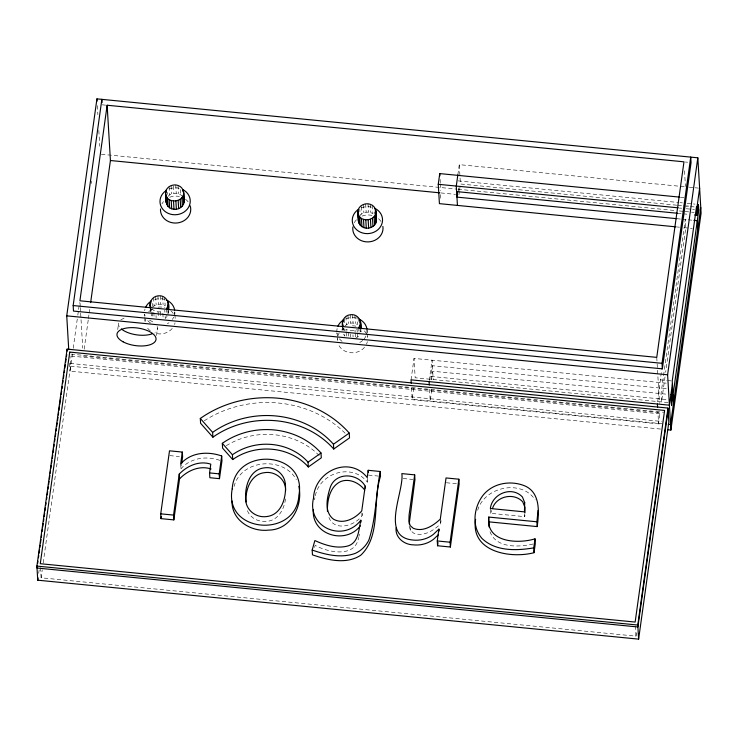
<?xml version="1.0" encoding="UTF-8"?>
<svg xmlns="http://www.w3.org/2000/svg" width="738" height="738" viewBox="0 0 738 738"><rect width="100%" height="100%" fill="white"/><g stroke="black" fill="none" stroke-linecap="round" stroke-linejoin="round"><path stroke-width="0.55" stroke-dasharray="3.69 2.77" d="M91.254 183.448L91.577 181.17M38.69 573.334L39.169 569.911M636.46 632.743L635.981 636.156L41.116 577.799L42.223 569.837M43.173 563.011L70.571 366.186L69.962 355.956M660.575 429.055L70.018 371.122L72.398 353.991M73.2 348.281L77.647 316.307M77.804 315.163L78.44 310.597M78.597 309.453L79.556 302.608M84.15 349.24L88.265 319.683M88.422 318.539L89.058 313.991M89.215 312.857L89.685 309.443M117.72 329.545L118.467 324.185M156.484 335.513L157.526 328.013M219.813 460.337C206.502 455.65 190.625 457.809 180.958 468.713L181.557 464.405M328.917 517.375C334.176 531.997 355.033 525.862 362.044 515.705L362.358 513.454M315.338 495.724C319.951 472.385 352.589 462.763 367.487 482.301L367.911 479.22M411.038 379.849L414.027 358.419L666.94 383.225M661.829 423.686L412.191 399.193L413.677 388.483M440.152 198.291L440.752 194.002M429.221 380.485L432.053 360.19L433.197 379.535M457.855 174.786L459.267 164.639L688.176 187.092M431.084 379.747L430.891 376.426L432.376 365.716L667.004 388.732M431.509 379.812L432.708 371.242L667.337 394.258M431.785 389.682L430.217 400.965L429.47 388.446M458.925 194.703L459.377 191.483M459.525 190.413L460.125 186.124M409.138 526.056L410.457 530.428L413.566 533.094C423.538 537.181 433.501 530.484 440.586 523.943L441.056 520.604M490.336 508.519L490.622 513.325L524.727 516.665L524.949 515.041M657.696 401.869L661.645 369.581M665.021 376.897L661.534 401.933L661.036 393.64L685.279 219.518L685.768 227.811L665.648 372.339M358.972 536.351L359.406 534.081M314.471 499.82L314.905 497.772M285.477 498.906C284.315 509.054 278.125 520.484 266.852 521.369C258.604 522.301 249.665 518.011 247.092 509.727M314.563 547.458L315.163 545.345C328.142 552.596 355.43 558.223 358.631 537.421M151.262 309.25L150.663 311.298L150.543 309.231M343.548 328.115L342.949 330.163L342.819 328.087M490.622 513.325L491.739 510.447M234.066 486.508C240.837 459.257 283.364 455.973 296.298 479.58M477.689 510.281C484.386 486.711 521.462 478.934 535.133 499.792M165.137 316.418L165.266 318.493L168.098 315.117M167.867 196.502C171.447 192.314 178.568 192.129 182.286 196.225M152.434 307.405C155.534 303.825 161.198 303.115 165.155 305.67L164.666 297.377M372.386 205.339L372.875 213.633C368.917 211.077 363.253 211.788 360.153 215.367L359.784 209.149M344.711 326.261C347.81 322.681 353.484 321.98 357.432 324.526L356.943 316.242M355.495 338.447L359.203 335.836L359.019 332.718M346.113 331.344L345.993 329.277C349.083 331.205 353.244 331.371 356.371 329.425M151.133 312.331L151.318 315.44L152.517 317.248L152.019 308.954C154.694 311.851 159.085 312.663 162.729 311.298M533.048 544.035C518.713 547.245 495.964 548.546 489.884 531.452M102.204 104.814L105.635 105.156M685.334 162.019L687.622 162.24M689.32 187.203L693.895 187.655M695.048 187.766L698.48 188.107M680.371 197.184L686.109 197.747M458.104 180.884L679.006 202.553M680.15 202.664L682.438 202.885M687.013 203.337L695.03 204.122M686.644 205.92L688.831 206.133M676.737 205.201L460.42 183.983L459.267 164.639M677.881 205.321L682.456 205.764M683.6 205.874L689.329 206.437M690.473 206.548L695.048 207M679.329 208.079L681.764 208.19M686.202 208.753L694.458 209.435M101.364 154.26L456.85 189.131M457.994 189.242L674.726 210.505M679.311 210.948L683.895 211.4M685.048 211.511L694.218 212.415M677.512 213.264L682.087 213.716M683.231 213.826L687.807 214.278M440.9 192.932L455.549 194.371M676.691 218.679L681.275 219.131M682.419 219.241L687.465 219.739M688.139 219.804L692.927 220.275M677.189 226.972L679.477 227.193M684.052 227.645L692.327 228.457M660.215 379.821L666.774 380.467M667.862 380.568L671.146 380.891M430.891 376.426L667.807 399.673M668.084 402.57L415.171 377.764L414.027 358.419M70.996 354.139L663.573 412.265M83.2 356.057L660.04 412.643L658.545 423.363L657.872 411.979M71.116 356.067L662.54 414.083M70.239 363.437L661.94 421.481M70.571 366.186L662.004 424.202M169.786 455.614L179.399 456.554M368.483 475.106L378.336 476.075M403.197 478.51L412.819 479.451M446.324 482.744L457.006 483.787M343.594 334.305L344.794 336.104L344.554 331.962M684.513 170.801L685.445 186.52M656.755 357.367L659.504 403.538M635.381 625.935L635.981 636.156M524.552 513.786L524.727 516.665M458.519 187.867L458.796 192.424M440.088 179.279L440.291 182.692M440.365 183.827L440.771 190.653M440.3 519.137L440.586 523.943M411.509 387.81L412.191 399.193M410.291 527.55L410.457 530.428M374.378 211.981L374.498 214.057M370.319 204.325L370.808 212.618M368.022 203.817L368.52 212.11M365.651 203.863L366.149 212.157M363.364 204.454L363.862 212.747M361.389 206.585L361.814 213.845M366.952 329L367.201 333.152M367.256 334.185L367.45 337.294A15.138 13.468 -3.4 0 0 367.044 335.578M360.79 328.825L360.974 331.934L360.956 329.821M360.135 329.84L360.255 331.906M358.631 317.7L358.88 321.842M358.714 327.543L358.963 331.685M367.201 477.504L367.487 482.301M357.054 329.065L357.238 332.174M357.293 333.207L357.543 337.358M354.877 315.227L355.375 323.512M355.006 330.163L355.126 332.229M355.19 333.272L355.439 337.414M352.589 314.72L353.078 323.013M352.967 334.895L353.087 336.971M350.218 314.766L350.707 323.059M361.869 512.827L362.044 515.705M350.532 333.899L350.716 337.008M347.93 315.357L348.419 323.65M348.179 332.368L348.428 336.51M345.882 316.445L346.38 324.738M346.177 332.386L346.426 336.528M344.286 319.01L344.655 325.227M344.369 328.853L344.489 330.919M343.225 328.078L343.345 330.154M342.718 328.124L342.838 330.2M180.284 189.583L180.589 194.767M178.042 185.459L178.531 193.753M175.745 184.961L176.234 193.255M173.43 186.041L173.864 193.291M171.087 185.598L171.576 193.882M169.039 186.686L169.537 194.98M167.627 192.36L167.747 194.426M174.795 312.22L174.915 314.287M174.98 315.329L175.164 318.438M180.672 463.907L180.958 468.713M168.568 310.993L168.688 313.069L168.679 310.956M167.849 310.975L168.033 314.084M166.437 308.678L166.926 316.971M164.768 310.2L164.888 312.275M162.6 296.362L163.089 304.656M162.849 313.373L163.153 318.548M160.303 295.855L160.801 304.148M160.441 311.888L160.81 318.106M157.932 295.901L158.43 304.194M158.07 311.934L158.439 318.152M155.653 296.491L156.142 304.785M156.022 315.578L156.142 317.644M153.605 297.589L154.094 305.883M153.836 312.488L154.141 317.663M152.185 303.253L152.369 306.362M150.949 309.222L151.069 311.288M150.441 309.268L150.561 311.344M144.814 316.307L144.685 314.231A15.138 13.468 -3.4 0 0 145.737 317.608M144.869 317.34L145.118 321.482M97.342 105.635L97.877 114.667M98.818 130.46L99.75 146.253M80.045 303.041L80.248 306.427M80.313 307.552L80.58 312.063M80.654 313.189L82.73 348.161M69.547 363.225L70.018 371.122M40.507 567.577L41.116 577.799M226.298 445.687A70.359 62.573 -3.4 0 1 319.766 456.149M204.278 420.78A106.171 94.427 -3.4 0 1 345.716 433.806M157.139 326.427A19.686 8.856 7.9 0 1 155.174 332.248M119.27 326.574A19.686 8.856 7.9 0 1 118.993 321.925M120.82 319.951A19.686 8.856 7.9 0 1 126.705 317.571M149.463 320.144A19.686 8.856 7.9 0 1 153.938 322.709M161.982 203.882A15.138 13.468 -3.4 0 1 163.532 201.603M169.712 197.24A15.138 13.468 -3.4 0 1 179.417 196.493M185.506 199.26A15.138 13.468 -3.4 0 1 188.66 202.59M361.5 207.812A15.138 13.468 -3.4 0 1 373.087 207.59M354.268 222.747A15.138 13.468 -3.4 0 1 357.109 219.121M361.998 216.105A15.138 13.468 -3.4 0 1 372.653 215.588M378.511 218.716A15.138 13.468 -3.4 0 1 380.946 221.455M367.054 329.877A15.138 13.468 -3.4 0 1 366.325 335.107M365.983 335.938A15.138 13.468 -3.4 0 1 364.037 339.019M362.745 340.375A15.138 13.468 -3.4 0 1 358.751 343.004M342.063 341.371A15.138 13.468 -3.4 0 1 338.428 337.257M337.663 335.652A15.138 13.468 -3.4 0 1 336.971 333.087L337.46 341.38A15.138 13.468 -3.4 0 1 337.34 338.742M336.86 332.22A15.138 13.468 -3.4 0 1 337.93 326.159M346.067 318.715A15.138 13.468 -3.4 0 1 357.653 318.493M367.321 341.685A15.138 13.468 -3.4 0 1 366.482 344.231M364.526 347.312A15.138 13.468 -3.4 0 1 350.587 352.736A15.138 13.468 -3.4 0 1 338.511 344.757M337.801 336.131A15.138 13.468 -3.4 0 1 339.286 332.856M341.666 330.015A15.138 13.468 -3.4 0 1 343.152 328.825M352.34 325.864A15.138 13.468 -3.4 0 1 357.22 326.491M364.397 330.91A15.138 13.468 -3.4 0 1 366.399 333.917M169.223 188.946A15.138 13.468 -3.4 0 1 179.878 188.439M174.814 311.897A15.138 13.468 -3.4 0 1 174.048 316.251M173.707 317.072A15.138 13.468 -3.4 0 1 172.323 319.434M168.984 322.7A15.138 13.468 -3.4 0 1 167.341 323.705M150.552 323.05A15.138 13.468 -3.4 0 1 147.738 320.615M144.657 310.716A15.138 13.468 -3.4 0 1 145.026 308.973M154.703 299.527A15.138 13.468 -3.4 0 1 164.445 299.342M175.044 322.82A15.138 13.468 -3.4 0 1 174.537 324.536M172.249 328.447A15.138 13.468 -3.4 0 1 154.482 333.032M150.275 330.799A15.138 13.468 -3.4 0 1 146.235 325.901M145.072 321.648A15.138 13.468 -3.4 0 1 145.146 319M148.716 311.814A15.138 13.468 -3.4 0 1 152.508 308.954M158.089 307.156A15.138 13.468 -3.4 0 1 164.934 307.626M170.792 310.753A15.138 13.468 -3.4 0 1 173.227 313.493"/><path stroke-width="1.11" d="M396.103 527.836C394.968 537.495 404.175 544.709 413.206 544.847A25.738 22.896 -3.4 0 0 433.557 539.266L438.39 534.69M524.967 512.882L524.995 507.476L522.744 501.858C514.128 492.274 496.157 496.028 492.477 508.528M285.569 490.881C286.316 479.801 275.532 470.945 264.785 472.634C250.929 473.962 245.117 489.829 246.086 501.951M327.414 511.268C327.183 500.253 329.821 486.222 341.113 481.36C349.886 478.298 359.388 483.012 364.72 490.078M409.221 523.915L414.95 479.663L414.673 474.866L401.85 473.602C404.396 491.397 379.609 536.978 412.92 540.041A25.738 22.896 -3.4 0 0 433.28 534.46L438.916 529.118L439.027 531.046M475.623 519.321C470.235 551.886 510.53 558.869 534.026 552.697L535.29 543.648L535.004 538.841C517.919 544.127 485.622 542.587 488.75 517.07L536.913 521.794L537.199 526.6L489.036 521.867L488.75 517.07M538.067 510.373L536.913 521.794M68.745 349.692L66.734 315.846L96.936 98.874L697.816 157.812L701.1 213.088L670.897 430.07L667.456 429.728M662.346 368.843L662.023 363.317L690.731 157.056L691.063 162.581L662.346 368.843L73.486 311.076L73.163 305.55L101.872 99.289L102.065 102.61M36.9 566.092L67.103 349.111L667.982 408.059L668.822 422.154L638.619 639.126L37.739 580.188L36.9 566.092L637.78 625.031L638.619 639.126M37.334 565.742L37.011 568.029L637.89 626.968L668.102 409.996M37.647 563.454L37.97 561.175M38.45 557.753L38.763 555.465M39.077 553.177L39.557 549.755M39.88 547.467L40.193 545.188M40.516 542.9L40.987 539.478M41.31 537.19L41.623 534.912M42.103 531.48L42.417 529.201M42.739 526.914L43.219 523.491M43.533 521.203L43.846 518.925M44.169 516.637L44.649 513.214M44.963 510.927L45.442 507.504M45.756 505.216L46.079 502.929M46.549 499.506L46.872 497.228M47.186 494.94L47.666 491.517M47.988 489.229L48.302 486.942M48.616 484.663L49.095 481.231M49.418 478.953L49.889 475.521M50.212 473.243L50.525 470.955M50.848 468.676L51.319 465.244M51.642 462.966L51.955 460.678M52.278 458.399L52.758 454.968M53.071 452.689L53.551 449.257M53.865 446.979L54.188 444.691M54.658 441.269L54.981 438.981M55.295 436.693L55.774 433.271M56.088 430.992L56.411 428.704M56.725 426.416L57.204 422.994M57.518 420.706L57.998 417.284M58.32 414.996L58.634 412.717M58.957 410.429L59.427 407.007M59.75 404.719L60.857 396.73M61.18 394.443L61.66 391.02M61.974 388.732L62.287 386.454M62.767 383.022L63.09 380.743M63.403 378.456L63.883 375.033M64.197 372.745L64.52 370.467M64.833 368.179L65.313 364.756M65.627 362.469L66.106 359.046M66.429 356.758L66.743 354.471M37.739 580.188L38.053 577.9M107.139 105.239L79.916 300.781L656.755 357.367L683.978 161.825L107.139 105.239L110.423 160.515L90.636 302.626M182.323 452.071L180.672 463.907C190.893 452.246 207.793 451.038 221.686 455.992L221.972 460.789L219.481 478.667L209.85 477.717L209.564 472.92L210.791 464.156C199.297 460.383 187.277 465.724 179.26 474.064L179.546 478.87L173.836 519.893L161.013 518.63L160.727 513.832L169.5 450.817L182.323 452.071L182.609 456.868L181.705 463.326M161.013 518.63L161.327 516.388M173.836 519.893L173.55 515.087L179.26 474.064M219.481 478.667L219.195 473.861L221.686 455.992M365.209 486.13L361.758 510.908C355.126 518.648 343.382 524.663 333.576 519.248C324.065 512.172 326.879 498.076 329.932 488.344C334.683 471.868 357.358 472.477 365.209 486.13L365.319 488.049M360.854 520.225C358.733 529.164 358.917 542.033 348.557 545.769C337.229 549.183 325.237 545.317 314.877 540.539L312.174 550.041L312.46 554.847C327.626 560.031 346.279 564.718 360.762 555.225C381.417 535.733 372.321 500.761 380.522 476.287L380.236 471.49L368.197 470.3L367.201 477.504C349.24 454.995 314.453 471.259 313.53 498.085C306.353 527.181 343.013 543.251 360.854 520.225L360.965 522.153M380.236 471.49C375.799 494.211 376.177 518.058 368.834 540.161C365.974 545.908 361.297 550.622 355.448 553.306C341.334 558.546 325.864 554.81 312.174 550.041M676.045 226.861L439.414 203.642L438.261 184.297L439.756 173.587L679.228 197.074M414.673 474.866L409.101 514.847L408.852 521.249L410.171 525.622L413.28 528.288C423.252 532.375 433.215 525.687 440.3 519.137L446.038 477.938L458.861 479.202L459.147 483.999L450.374 547.015L437.551 545.76L437.265 540.963L438.916 529.118M457.855 174.786L456.287 186.068L457.44 205.413M457.689 191.769L456.942 197.12L676.691 218.679M437.551 545.76L438.003 542.531M450.374 547.015L450.088 542.218L458.861 479.202M534.026 552.697L533.74 547.891L535.004 538.841M537.199 526.6C539.035 512.799 540.603 493.639 525.843 486.342C511.702 479.986 493.491 482.615 483.344 494.903C473.805 506.877 471.287 526.203 481.868 538.334C495.438 551.517 516.388 550.769 533.74 547.891M670.897 430.07L667.613 374.793L697.816 157.812M637.78 625.031L667.982 408.059M672.401 383.76L669.421 405.19L411.038 379.849L411.241 383.262M696.635 209.647L699.624 188.218M696.967 215.173L698.462 204.454L698.785 209.989L671.562 405.531L671.239 400.005L672.733 389.295L672.235 381.002L696.478 206.88L696.967 215.173L694.679 214.952M700.768 207.562L670.565 424.544L668.277 424.313M165.607 192.111C166.474 186.566 173.015 183.633 178.042 185.459C185.118 187.756 183.965 196.299 184.131 202.175C183.264 207.71 176.733 210.644 171.705 208.817C164.62 206.529 165.773 197.987 165.607 192.111L166.124 202.516M150.377 308.226C148.855 302.783 151.927 296.455 157.932 295.901C165.792 294.545 170.247 303.041 168.615 309.923M165.626 194.223C167.295 204.537 185.044 202.295 183.624 191.769M166.437 308.678L167.6 306.833L168.181 302.672M357.893 210.976C358.751 205.432 365.292 202.498 370.319 204.325C377.395 206.622 376.251 215.155 376.408 221.031C375.55 226.575 369.009 229.509 363.982 227.682C356.906 225.385 358.059 216.843 357.893 210.976L358.327 218.227M342.653 327.091C341.141 321.639 344.212 315.32 350.218 314.766C358.078 313.401 362.524 321.906 360.891 328.788M357.912 213.079C359.572 223.393 377.33 221.16 375.9 210.634M358.714 327.543L359.886 325.689L360.467 321.528M360.384 525.788C345.864 545.096 311.196 535.096 313.346 509.534M179.546 478.87C187.563 470.53 199.583 465.18 211.068 468.962M222.313 443.326L232.424 454.756A53.902 47.942 -3.4 0 1 308.041 462.173L321.012 453.012L321.298 457.818L308.327 466.969A53.902 47.942 -3.4 0 0 232.701 459.553L222.599 448.132L222.313 443.326A70.359 62.573 -3.4 0 1 321.012 453.012M200.302 418.464L212.618 432.376A86.134 76.614 -3.4 0 1 333.456 444.23L349.249 433.077L349.535 437.883L333.742 449.027A86.134 76.614 -3.4 0 0 212.904 437.182L200.588 423.271L200.302 418.464A106.171 94.427 -3.4 0 1 349.249 433.077M438.261 184.297L678.323 207.848M696.497 209.758L698.785 209.989M456.619 191.594L677.512 213.264M110.423 160.515L439.756 192.821M693.858 220.367L697.299 220.699L697.788 228.992M73.163 305.55L662.023 363.317M66.734 315.846L667.613 374.793M670.768 394.59L673.056 394.821L673.554 403.114M209.564 472.92L219.195 473.861M160.727 513.832L173.55 515.087M437.265 540.963L450.088 542.218M342.469 323.982L343.105 326.011M183.485 198.033L184.113 200.063M150.192 305.117L150.82 307.146M298.825 486.342C303.336 506.019 290.523 529.921 268.669 530.105C251.132 532.199 231.381 520.225 232.046 501.037M657.401 404.018L657.604 407.431M439.756 173.587L439.885 175.856M429.064 381.62L429.267 385.033M375.919 212.738L376.408 221.031M375.273 208.605L375.513 212.747M375.319 214.795L375.817 223.079M374.148 216.64L374.646 224.933M372.487 218.162L372.985 226.455M370.439 219.26L370.937 227.553M368.161 219.85L368.649 228.143M365.79 219.896L366.279 228.18M363.493 219.389L363.982 227.682M361.426 218.374L361.924 226.667M359.738 216.917L360.236 225.21M358.539 215.109L359.037 223.402M360.485 323.641L360.79 328.825M359.83 319.508L360.015 322.617M359.886 325.689L360.07 328.797M368.197 470.3L368.317 472.228M343.05 319.822L343.17 321.897M342.45 321.869L342.764 327.054M333.456 444.23L333.742 449.027M308.041 462.173L308.327 466.969M232.424 454.756L232.701 459.553M212.618 432.376L212.904 437.182M183.642 193.882L184.131 202.175M182.987 189.74L183.116 191.815M183.042 195.93L183.531 204.223M181.871 197.775L182.36 206.068M180.21 199.306L180.699 207.59M178.162 200.395L178.651 208.688M175.875 200.985L176.373 209.278M173.504 201.031L174.002 209.324M171.216 200.533L171.705 208.817M169.15 199.509L169.639 207.802M167.461 198.052L167.95 206.345M166.207 190.063L166.336 192.138M166.262 196.243L166.751 204.537M168.199 304.776L168.504 309.96M167.554 300.643L167.674 302.718M167.923 306.86L168.043 308.936M167.6 306.833L167.784 309.942M150.773 300.956L150.893 303.032M150.174 303.014L150.478 308.189M96.936 98.874L97.075 101.124M67.103 349.111L67.223 351.048M358.382 219.26L358.4 221.372M489.036 521.867L489.054 526.96M152.185 333.807A19.686 8.856 7.9 0 1 121.355 328.936M190.201 205.81A15.138 13.468 -3.4 0 1 177.203 222.959A15.138 13.468 -3.4 0 1 160.497 208.983M374.867 208.337A15.138 13.468 -3.4 0 1 379.48 228.125A15.138 13.468 -3.4 0 1 356.777 229.878A15.138 13.468 -3.4 0 1 358.096 209.638M382.884 226.4A15.138 13.468 -3.4 0 1 368.004 241.907A15.138 13.468 -3.4 0 1 352.865 226.963M337.93 326.159A15.138 13.468 -3.4 0 1 342.653 320.532M359.434 319.24A15.138 13.468 -3.4 0 1 366.952 329M182.59 189.472A15.138 13.468 -3.4 0 1 187.194 209.26A15.138 13.468 -3.4 0 1 164.491 211.013A15.138 13.468 -3.4 0 1 165.81 190.773M145.654 307.294A15.138 13.468 -3.4 0 1 150.377 301.676M166.271 299.979A15.138 13.468 -3.4 0 1 174.675 310.144M524.709 502.679L524.441 511.868L490.336 508.519C492.145 493.593 511.988 485.632 522.467 497.052L524.709 502.679M285.311 483.787C286.667 496.739 281.898 514.976 266.566 516.572C256.603 517.993 246.603 510.844 245.763 500.604C244.398 487.652 249.167 469.423 264.499 467.837C274.462 466.416 284.453 473.547 285.311 483.787M232.212 488.907C223.513 533.417 296.418 538.648 298.862 495.438C307.488 450.992 234.73 445.807 232.212 488.907M69.732 352.091L40.276 563.703L635.15 622.06L664.606 410.439L69.732 352.091M123.071 341.814A19.686 8.856 7.9 0 0 155.506 340.993A19.686 8.856 7.9 0 0 130.94 327.644A19.686 8.856 7.9 0 0 123.071 341.814"/></g></svg>
